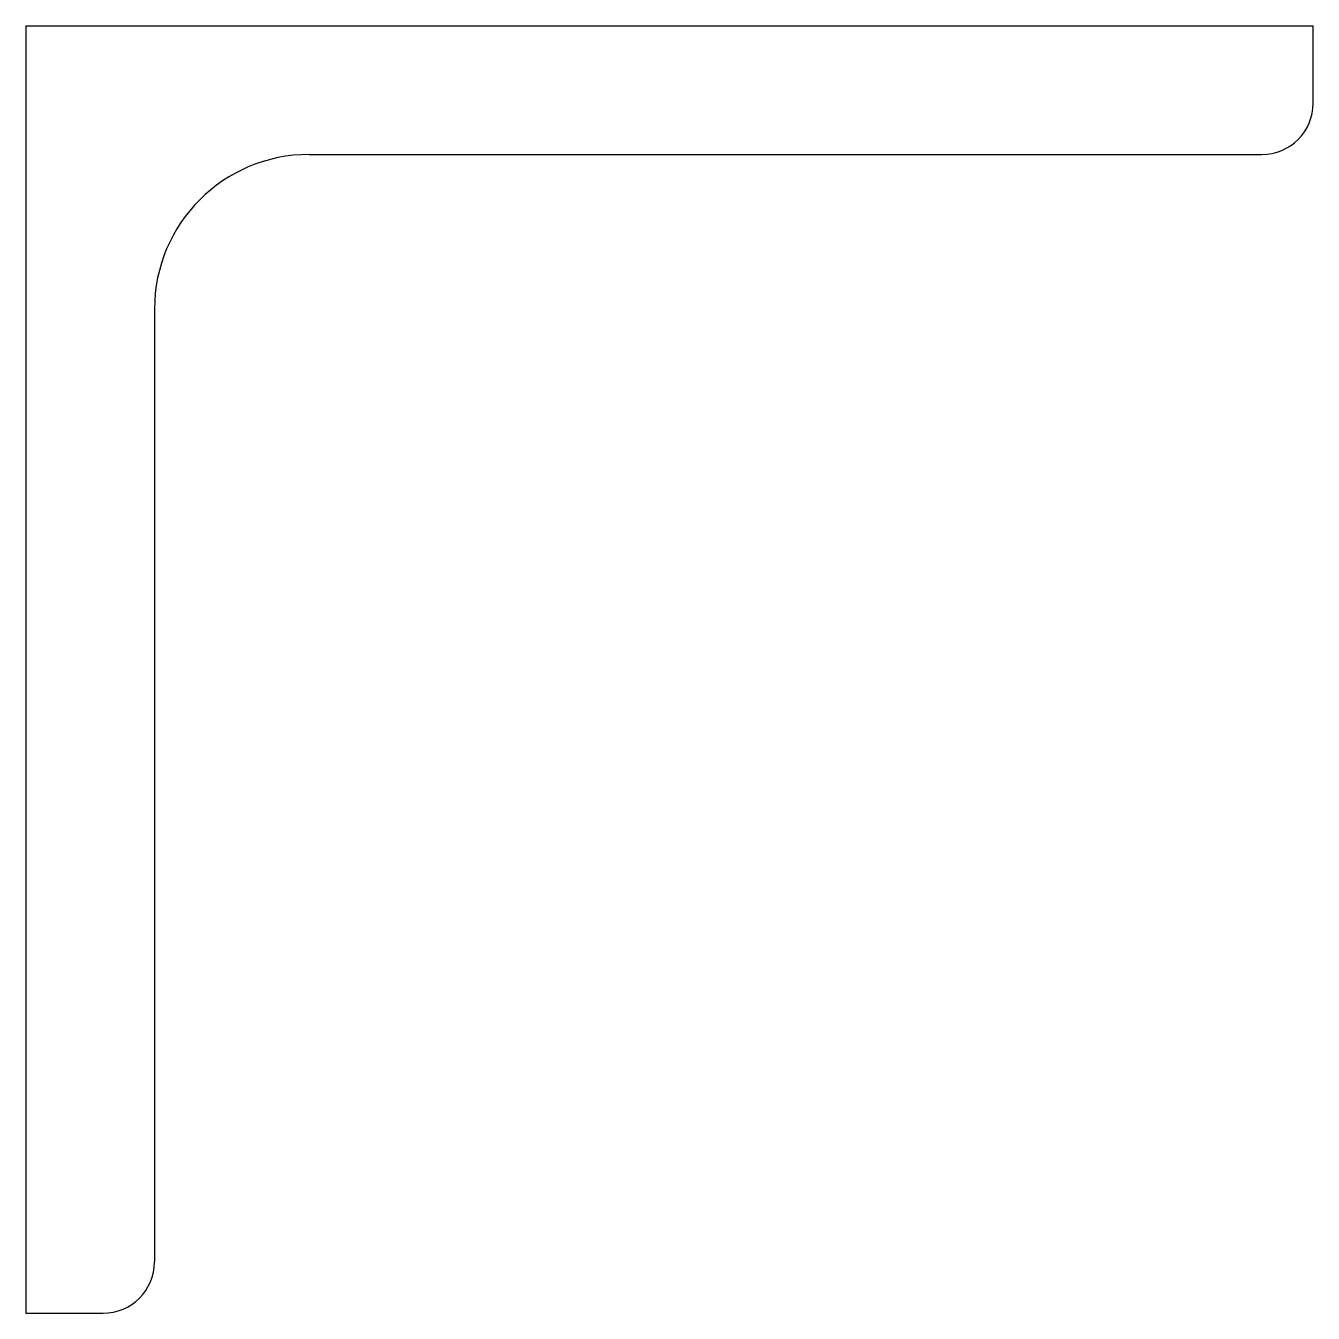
# Model space of a CAD drawing. Header units: metres. Extents: x 0 to 100, y -100 to 0.
import ezdxf

# ---------------------------------------------------------------- set-up
doc = ezdxf.new("R2010")
doc.units = ezdxf.units.M

msp = doc.modelspace()

# ---------------------------------------------------------------- linework, layer by layer
for p, q in [((0, 0), (0, -100)), ((0, 0), (100, 0)), ((100, -6), (100, 0)), ((22, -10), (96, -10)), ((10, -22), (10, -96)), ((0, -100), (6, -100))]:
    msp.add_line(p, q)
for centre, radius, start, end in [((96, -6), 4, 270, 0), ((22, -22), 12, 90, 180), ((6, -96), 4, 270, 0)]:
    msp.add_arc(centre, radius, start, end)

doc.saveas('drawing.dxf')
